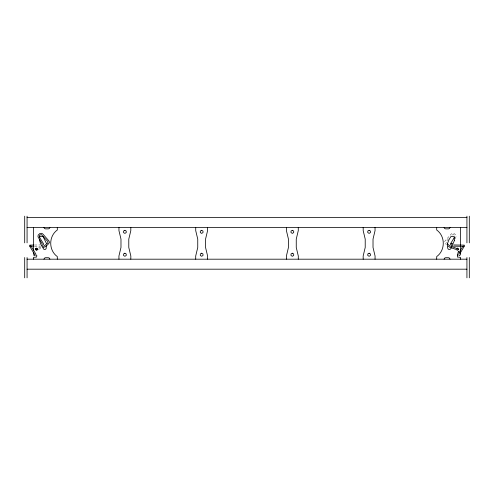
<?xml version="1.0" encoding="UTF-8"?>
<svg xmlns="http://www.w3.org/2000/svg" width="494" height="494" viewBox="0 0 494 494"><rect width="100%" height="100%" fill="white"/><g stroke="black" fill="none" stroke-linecap="round" stroke-linejoin="round"><path stroke-width="0.37" stroke-dasharray="2.47 1.85" d="M454.993 238.83L456.03 236.799L455.863 235.119L454.072 233.44L452.319 233.322L451.133 234.076L445.001 241.016L444.532 242.492L446.391 244.678M448.521 238.874L446.088 241.634L446.212 242.992M451.93 235.014L453.646 234.631L454.684 235.564L454.795 236.657M38.581 247.939L41.434 246.907M38.31 249.347L41.169 248.309M34.475 245.018L40.341 244.95M34.561 246.247L40.477 246.179"/><path stroke-width="0.74" d="M130.811 259.189L130.842 256.053L128.786 247.451L128.786 239.127L130.811 230.649L130.811 227.388M207.579 259.189L207.61 256.053L205.553 247.451L205.553 239.127L207.579 230.649L207.579 227.388M298.277 259.189L298.308 256.053L296.252 247.451L296.252 239.127L298.277 230.649L298.277 227.388M375.045 259.189L375.076 256.053L373.019 247.451L373.019 239.127L375.045 230.649L375.045 227.388M39.224 236.657L39.625 235.156L41.379 234.564L47.93 241.634L47.807 242.992L43.96 246.012L42.861 246.389M457.87 249.803L458.043 249.056L457.382 248.661M457.45 255.237L458.302 251.699L459.457 251.983L458.877 254.361M39.582 237.2L40.471 236.311L43.003 236.453L46.448 243.394M49.894 227.388L49.449 228.426L48.412 228.87L45.448 228.87L44.411 228.426L43.966 227.388M43.966 259.189L44.411 258.158L45.448 257.707L48.412 257.707L49.449 258.158L49.894 259.189M450.034 227.388L449.589 228.426L448.552 228.87L445.588 228.87L444.551 228.426L444.106 227.388M444.106 259.189L444.551 258.158L445.588 257.707L448.552 257.707L449.589 258.158L450.034 259.189M457.432 254.953L457.407 257.065L460.408 257.325L460.408 259.189M35.265 255.058L34.815 255.608L33.851 255.349L33.592 252.44M460.056 250.927L462.637 246.623M460.025 253.397L464.539 245.821L464.218 245.129L453.677 244.95M454.653 237.064L450.472 243.814L450.608 244.567L451.917 245.462M451.72 244.147L452.319 243.178M42.095 245.462L43.404 244.567L43.546 243.814L39.366 237.064M456.481 248.63L457.425 248.062L458.389 248.599L458.401 249.698L457.456 250.267L456.493 249.729L456.487 249.18M43.311 247.531C45.794 246.642 48.091 244.66 49.48 242.492L49.011 241.016L42.885 234.076L41.694 233.322L39.946 233.44L38.155 235.119L37.989 236.799L42.293 244.147M30.035 246.345L30.585 246.327M33.74 245.03L29.801 245.129L29.473 245.821L34.728 254.632M31.604 246.278L33.82 246.253M27.071 217.397L466.929 217.397M27.071 227.388L466.929 227.388M27.071 259.189L466.929 259.189M27.071 269.181L466.929 269.181M453.535 246.179L463.983 246.345L463.31 245.981M459.457 251.983L458.302 251.699M35.889 254.719L36.852 255.608L36.593 257.065L33.592 257.325L33.592 259.189M456.153 248.198L450.059 246.012L447.255 243.808M455.709 249.347L449.633 247.185L448.083 246M451.146 243.449L451.664 243.801M35.803 254.002L30.572 245.246L30.708 245.981M458.735 255.058L459.519 255.608L460.408 254.719L460.408 227.388M363.189 259.189L363.158 256.053L365.214 247.451L365.214 239.127L363.189 230.649L363.189 227.388M286.421 259.189L286.39 256.053L288.447 247.451L288.447 239.127L286.421 230.649L286.421 227.388M195.723 259.189L195.692 256.053L197.748 247.451L197.748 239.127L195.723 230.649L195.723 227.388M118.955 259.189L118.924 256.053L120.981 247.451L120.981 239.127L118.955 230.649L118.955 227.388M469.3 216.168L469.3 242.857M469.3 257.516L469.3 277.832M466.929 216.168L466.929 242.857M466.929 257.516L466.929 277.832M436.696 227.388L436.696 230C445.465 236.249 445.465 250.335 436.696 256.584L436.696 259.189M57.304 227.388L57.304 230C48.535 236.249 48.535 250.335 57.304 256.584L57.304 259.189M46.448 245.58L46.041 248.871L45.047 249.507L43.88 249.34C41.965 246.413 39.539 242.857 39.582 239.158M33.592 227.388L33.592 250.921M27.071 216.168L27.071 242.857M27.071 257.516L27.071 277.832M24.7 216.168L24.7 242.857M24.7 257.516L24.7 277.832M35.611 248.599L35.599 249.698L36.544 250.267L37.507 249.729L37.519 248.63L36.575 248.062L35.611 248.599M454.418 240.461L450.948 248.501L450.12 249.34L448.953 249.507L447.959 248.871C446.23 244.487 448.552 239.998 450.997 236.453L454.159 236.57L454.418 240.461M37.211 249.167L36.908 249.871L36.142 249.803L35.976 249.056L36.636 248.661L37.211 249.167M124.883 230.297L123.549 231.062L123.549 232.606L124.883 233.378L126.217 232.606L126.217 231.062L124.883 230.297M124.883 253.206L123.549 253.978L123.549 255.515L124.883 256.287L126.217 255.515L126.217 253.978L124.883 253.206M201.651 230.297L200.317 231.062L200.317 232.606L201.651 233.378L202.985 232.606L202.985 231.062L201.651 230.297M201.651 253.206L200.317 253.978L200.317 255.515L201.651 256.287L202.985 255.515L202.985 253.978L201.651 253.206M292.349 230.297L291.015 231.062L291.015 232.606L292.349 233.378L293.683 232.606L293.683 231.062L292.349 230.297M292.349 253.206L291.015 253.978L291.015 255.515L292.349 256.287L293.683 255.515L293.683 253.978L292.349 253.206M369.117 230.297L367.783 231.062L367.783 232.606L369.117 233.378L370.451 232.606L370.451 231.062L369.117 230.297M369.117 253.206L367.783 253.978L367.783 255.515L369.117 256.287L370.451 255.515L370.451 253.978L369.117 253.206"/></g></svg>
